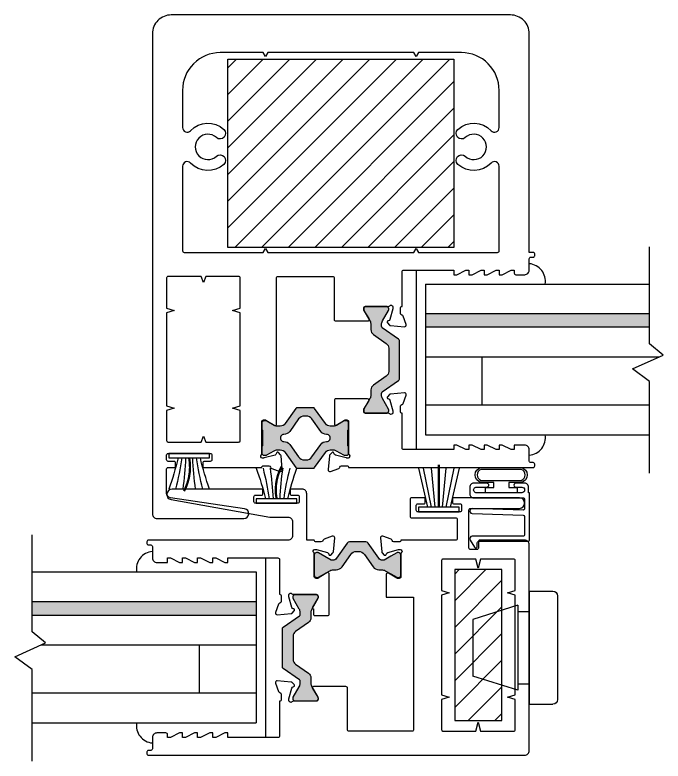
# Model space of a CAD drawing. Extents: x -10.3 to 43.3, y -15.2 to 27.6.
# Drawn here: x 0.402 to 4.701, y -6.838 to -1.892 of the extents above; entities that cross this region are included whole.
import ezdxf

# ---------------------------------------------------------------- set-up
doc = ezdxf.new("R2010")
doc.units = 0
doc.header["$LTSCALE"] = 0.25
doc.header["$MEASUREMENT"] = 0
doc.layers.get('0').update_dxf_attribs({"linetype": 'CONTINUOUS'})
for name, color, linetype in [('GLASS-VINYL', 7, 'CONTINUOUS'), ('I-STRUT', 7, 'CONTINUOUS'), ('MISC', 7, 'CONTINUOUS'), ('SASH', 5, 'CONTINUOUS'), ('SEAL', 7, 'CONTINUOUS'), ('VENT', 5, 'CONTINUOUS')]:
    doc.layers.add(name, color=color, linetype=linetype)
doc.styles.get("Standard").update_dxf_attribs({"font": 'simplex.shx'})

# ---------------------------------------------------------------- blocks, each defined once
blk = doc.blocks.new('25064-18mmX6mm-I-STRUT')
at = {"layer": 'I-STRUT'}
h = blk.add_hatch(color=256, dxfattribs=at)
h.dxf.hatch_style = 1
h.paths.add_polyline_path([(-0.2205, 0.3535, 0.57735), (-0.2341, 0.3299), (-0.1953, 0.2566, -0.131652), (-0.189, 0.233), (-0.189, 0.1993, 0.244698), (-0.1722, 0.167), (-0.0877, 0.1078, -0.244698), (-0.0709, 0.0756), (-0.0709, -0.0773, -0.244698), (-0.0877, -0.1095), (-0.1722, -0.1687, 0.244698), (-0.189, -0.201), (-0.189, -0.2347, -0.131652), (-0.1953, -0.2583), (-0.2352, -0.3274, 0.245227), (-0.2355, -0.3346, 0.507805), (-0.2205, -0.3552), (-0.0866, -0.3552, 0.57735), (-0.073, -0.3316), (-0.1118, -0.2583, -0.131652), (-0.1181, -0.2347), (-0.1181, -0.2235, -0.244698), (-0.1131, -0.2139), (-0.005, -0.1382, 0.244698), (0, -0.1285), (0, -0.1268), (0, 0.1268, 0.244698), (-0.005, 0.1365), (-0.1131, 0.2122, -0.244698), (-0.1181, 0.2218), (-0.1181, 0.233, -0.131652), (-0.1118, 0.2566), (-0.0719, 0.3257, 0.245227), (-0.0716, 0.3329, 0.507805), (-0.0866, 0.3535)])
blk.add_lwpolyline([(0, -0.1299), (0, -0.1268), (0, 0.1268, 0.244698), (-0.005, 0.1365), (-0.1131, 0.2122, -0.244698), (-0.1181, 0.2218), (-0.1181, 0.233, -0.131652), (-0.1118, 0.2566), (-0.0719, 0.3257, 0.131652), (-0.0709, 0.3296), (-0.0709, 0.3377, 0.414214), (-0.0866, 0.3535), (-0.2205, 0.3535, 0.414214), (-0.2362, 0.3377), (-0.2362, 0.3296, 0.131652), (-0.2352, 0.3257), (-0.1953, 0.2566, -0.131652), (-0.189, 0.233), (-0.189, 0.1993, 0.244698), (-0.1722, 0.167), (-0.0877, 0.1078, -0.244698), (-0.0709, 0.0756), (-0.0709, -0.0773, -0.244698), (-0.0877, -0.1095), (-0.1722, -0.1687, 0.244698), (-0.189, -0.201), (-0.189, -0.2347, -0.131652), (-0.1953, -0.2583), (-0.2352, -0.3274, 0.131652), (-0.2362, -0.3313), (-0.2362, -0.3394, 0.414214), (-0.2205, -0.3552), (-0.0866, -0.3552, 0.414214), (-0.0709, -0.3394), (-0.0709, -0.3313, 0.131652), (-0.0719, -0.3274), (-0.1118, -0.2583, -0.131652), (-0.1181, -0.2347), (-0.1181, -0.2235, -0.244698), (-0.1131, -0.2139), (-0.005, -0.1382, 0.244698), (0, -0.1285)], format="xyb", dxfattribs=at)
blk = doc.blocks.new('25065-14.6mmX10.2mm-I-STRUT')
at = {"layer": 'I-STRUT'}
h = blk.add_hatch(color=256, dxfattribs=at)
h.dxf.hatch_style = 1
h.paths.add_polyline_path([(-0.2213, 0.1958, 0.242889), (-0.2309, 0.2008), (-0.2835, 0.2008), (-0.336, 0.2008, 0.242889), (-0.3456, 0.1958), (-0.417, 0.0953, -0.242889), (-0.4491, 0.0787), (-0.4697, 0.0787, -0.131652), (-0.4893, 0.084), (-0.5378, 0.112, 0.317667), (-0.5514, 0.1108, 0.6401), (-0.5709, 0.1018), (-0.5709, 0.0591, 0.236068), (-0.5669, 0.0512), (-0.5669, -0.0512, 0.236068), (-0.5709, -0.0591), (-0.5709, -0.1018, 0.6401), (-0.5514, -0.1108, 0.317667), (-0.5378, -0.112), (-0.4893, -0.084, -0.131652), (-0.4697, -0.0787), (-0.4491, -0.0787, -0.242889), (-0.417, -0.0953), (-0.3456, -0.1958, 0.242889), (-0.336, -0.2008), (-0.2835, -0.2008), (-0.2309, -0.2008, 0.242889), (-0.2213, -0.1958), (-0.1499, -0.0953, -0.242889), (-0.1178, -0.0787), (-0.0973, -0.0787, -0.131652), (-0.0776, -0.084), (-0.0291, -0.112, 0.317667), (-0.0155, -0.1108, 0.6401), (0.0039, -0.1018), (0.0039, -0.0591, 0.236068), (0, -0.0512), (0, 0.0512, 0.236068), (0.0039, 0.0591), (0.0039, 0.1018, 0.6401), (-0.0155, 0.1108, 0.317667), (-0.0291, 0.112), (-0.0776, 0.084, -0.131652), (-0.0973, 0.0787), (-0.1178, 0.0787, -0.242889), (-0.1499, 0.0953)])
h.paths.add_polyline_path([(-0.1807, 0.0438, 0.244669), (-0.1419, 0.0239, -1.006741), (-0.1419, -0.0234, 0.244669), (-0.1807, -0.0432), (-0.2392, -0.1255, -0.242889), (-0.2777, -0.1454), (-0.2835, -0.1454), (-0.2892, -0.1454, -0.242889), (-0.3277, -0.1255), (-0.3862, -0.0432, 0.244669), (-0.425, -0.0234, -1.006741), (-0.425, 0.0239, 0.244669), (-0.3862, 0.0438), (-0.3277, 0.1261, -0.242889), (-0.2892, 0.1459), (-0.2835, 0.1459), (-0.2777, 0.1459, -0.242889), (-0.2392, 0.1261)], flags=16)
for points in [[(-0.5709, -0.0591), (-0.5709, -0.1018, 0.414214), (-0.5591, -0.1136), (-0.5437, -0.1136, 0.131652), (-0.5378, -0.112), (-0.4893, -0.084, -0.131652), (-0.4697, -0.0787), (-0.4491, -0.0787, -0.242889), (-0.417, -0.0953), (-0.3456, -0.1958, 0.242889), (-0.336, -0.2008), (-0.2835, -0.2008), (-0.2309, -0.2008, 0.242889), (-0.2213, -0.1958), (-0.1499, -0.0953, -0.242889), (-0.1178, -0.0787), (-0.0973, -0.0787, -0.131652), (-0.0776, -0.084), (-0.0291, -0.112, 0.131652), (-0.0232, -0.1136), (-0.0079, -0.1136, 0.414214), (0.0039, -0.1018), (0.0039, -0.0591, 0.236068), (0, -0.0512), (0, 0.0512, 0.236068), (0.0039, 0.0591), (0.0039, 0.1018, 0.414214), (-0.0079, 0.1136), (-0.0232, 0.1136, 0.131652), (-0.0291, 0.112), (-0.0776, 0.084, -0.131652), (-0.0973, 0.0787), (-0.1178, 0.0787, -0.242889), (-0.1499, 0.0953), (-0.2213, 0.1958, 0.242889), (-0.2309, 0.2008), (-0.2835, 0.2008), (-0.336, 0.2008, 0.242889), (-0.3456, 0.1958), (-0.417, 0.0953, -0.242889), (-0.4491, 0.0787), (-0.4697, 0.0787, -0.131652), (-0.4893, 0.084), (-0.5378, 0.112, 0.131652), (-0.5437, 0.1136), (-0.5591, 0.1136, 0.414214), (-0.5709, 0.1018), (-0.5709, 0.0591, 0.236068), (-0.5669, 0.0512), (-0.5669, -0.0512, 0.236068)], [(-0.425, -0.0234, -0.244669), (-0.3862, -0.0432), (-0.3277, -0.1255, 0.242889), (-0.2892, -0.1454), (-0.2835, -0.1454), (-0.2777, -0.1454, 0.242889), (-0.2392, -0.1255), (-0.1807, -0.0432, -0.244669), (-0.1419, -0.0234, 1.006741), (-0.1419, 0.0239, -0.244669), (-0.1807, 0.0438), (-0.2392, 0.1261, 0.242889), (-0.2777, 0.1459), (-0.2835, 0.1459), (-0.2892, 0.1459, 0.242889), (-0.3277, 0.1261), (-0.3862, 0.0438, -0.244669), (-0.425, 0.0239, 1.006741)]]:
    blk.add_lwpolyline(points, format="xyb", close=True, dxfattribs=at)
blk = doc.blocks.new('3727-2-THERMAL-SLIDING-INTERLOCKER')
at = {"layer": 'VENT'}
blk.add_lwpolyline([(1.1809, -0.5704), (1.2355, -0.5505, 0.263725), (1.2429, -0.5418, -0.359508), (1.2543, -0.5324), (1.2892, -0.5324, -0.414214), (1.3008, -0.544), (2.5254, -0.544, 0.414214), (2.5354, -0.534), (2.5354, -0.522, 0.414214), (2.5254, -0.512), (2.5094, -0.512, -0.414214), (2.4994, -0.502), (2.4994, -0.426, 0.414214), (2.4694, -0.396), (2.3994, -0.396), (2.3994, -0.426), (2.3794, -0.426), (2.3194, -0.396), (2.2994, -0.396), (2.2994, -0.426), (2.2794, -0.426), (2.2194, -0.396), (2.1994, -0.396), (2.1994, -0.426), (2.1794, -0.426), (2.1194, -0.396), (2.0994, -0.396), (2.0994, -0.426), (2.0794, -0.426), (2.0194, -0.396), (1.9994, -0.396), (1.9994, -0.426), (1.6664, -0.426, -0.414214), (1.6564, -0.416), (1.6564, -0.1849, -0.414214), (1.6448, -0.1732), (1.6448, -0.1384, -0.359508), (1.6542, -0.127, 0.263725), (1.6629, -0.1195), (1.6828, -0.065), (1.6828, -0.0649, 0.548619), (1.6709, -0.0493), (1.5793, -0.0574, 0.176327), (1.5721, -0.0607), (1.558, -0.0748, 0.57735), (1.5615, -0.0878), (1.5658, -0.0889, -0.267949), (1.5741, -0.0972), (1.5934, -0.1694, -0.065543), (1.5938, -0.1724), (1.5938, -0.181, -0.6885), (1.5735, -0.1887, 0.213422), (1.5649, -0.1849), (1.4124, -0.1849, -0.414214), (1.4008, -0.1732), (1.4008, -0.1647, -0.137872), (1.4025, -0.1586), (1.4357, -0.1042, 0.585524), (1.4272, -0.089), (1.2164, -0.089, 0.414214), (1.2064, -0.099), (1.2064, -0.254, 0.585524), (1.2216, -0.2626), (1.2746, -0.2303, -0.137872), (1.2806, -0.2286), (1.2892, -0.2286, -0.414214), (1.3008, -0.2402), (1.3008, -0.4524, 0.213422), (1.3047, -0.4611, -0.6885), (1.2969, -0.4814), (1.2883, -0.4814, -0.065543), (1.2853, -0.481), (1.2131, -0.4616, -0.267949), (1.2049, -0.4534), (1.2037, -0.449, 0.57735), (1.1907, -0.4456), (1.1767, -0.4597, 0.176327), (1.1733, -0.4669), (1.1653, -0.5585, 0.548619), (1.1808, -0.5704)], format="xyb", close=True, dxfattribs=at)
blk = doc.blocks.new('3731-HP-THERMAL-INTERLOCKER')
at = {"layer": 'VENT'}
for points in [[(0.7135, 0.713), (0.6875, 0.713), (0.6875, 2.162, 0.414214), (0.5625, 2.287), (-1.6875, 2.287, 0.414214), (-1.8125, 2.162), (-1.8125, -1.021, 0.414214), (-1.7825, -1.051), (-1.2054, -1.051, 0.928445), (-1.2007, -0.9874), (-1.6929, -0.9138, -0.3714), (-1.7185, -0.8841), (-1.7185, -0.723, -0.414214), (-1.7085, -0.713), (-1.6685, -0.713, 0.414214), (-1.6585, -0.703), (-1.6585, -0.683, 0.414214), (-1.6685, -0.673), (-1.7085, -0.673, -0.414214), (-1.7185, -0.663), (-1.7185, -0.63, -0.414214), (-1.7085, -0.62), (-1.4285, -0.62, -0.414214), (-1.4185, -0.63), (-1.4185, -0.663, -0.414214), (-1.4285, -0.673), (-1.4685, -0.673, 0.414214), (-1.4785, -0.683), (-1.4785, -0.703, 0.414214), (-1.4685, -0.713), (-1.0865, -0.713, -0.414214), (-1.0749, -0.7014), (-1.04, -0.7014, -0.359508), (-1.0286, -0.7108, 0.263725), (-1.0212, -0.7195), (-0.9666, -0.7394), (-0.9665, -0.7394, 0.548619), (-0.951, -0.7275), (-0.959, -0.6359, 0.176327), (-0.9624, -0.6287), (-0.9764, -0.6146, 0.57735), (-0.9894, -0.618), (-0.9906, -0.6224, -0.267949), (-0.9988, -0.6306), (-1.071, -0.65, -0.065543), (-1.074, -0.6504), (-1.0826, -0.6504, -0.6885), (-1.0904, -0.6301, 0.213422), (-1.0865, -0.6214), (-1.0865, -0.4092, -0.414214), (-1.0749, -0.3976), (-1.0663, -0.3976, -0.137872), (-1.0603, -0.3993), (-1.0015, -0.4352, 0.585524), (-0.9897, -0.4286), (-0.9897, 0.543, -0.414214), (-0.9797, 0.553), (-0.6165, 0.553, -0.414214), (-0.6065, 0.543), (-0.6065, 0.2682, 0.414214), (-0.5965, 0.2582), (-0.3842, 0.2582, 0.585524), (-0.3756, 0.2734), (-0.4094, 0.3288, -0.137872), (-0.4111, 0.3348), (-0.4111, 0.3434, -0.414214), (-0.3995, 0.355), (-0.2471, 0.355, 0.213422), (-0.2384, 0.3589, -0.6885), (-0.2181, 0.3511), (-0.2181, 0.3425, -0.065543), (-0.2185, 0.3395), (-0.2379, 0.2673, -0.267949), (-0.2461, 0.2591), (-0.2505, 0.2579, 0.57735), (-0.2539, 0.2449), (-0.2398, 0.2309, 0.176327), (-0.2326, 0.2275), (-0.141, 0.2195, 0.548619), (-0.1291, 0.235), (-0.1291, 0.2351), (-0.149, 0.2897, 0.263725), (-0.1577, 0.2971, -0.359508), (-0.1671, 0.3085), (-0.1671, 0.3434, -0.414214), (-0.1555, 0.355), (-0.1555, 0.585, -0.414214), (-0.1455, 0.595), (0.1875, 0.595), (0.1875, 0.565), (0.2075, 0.565), (0.2675, 0.595), (0.2875, 0.595), (0.2875, 0.565), (0.3075, 0.565), (0.3675, 0.595), (0.3875, 0.595), (0.3875, 0.565), (0.4075, 0.565), (0.4675, 0.595), (0.4875, 0.595), (0.4875, 0.565), (0.5075, 0.565), (0.5675, 0.595), (0.5875, 0.595), (0.5875, 0.575, 0.414214), (0.5975, 0.565), (0.6575, 0.565, 0.414214), (0.6875, 0.595), (0.6875, 0.671, -0.414214), (0.6975, 0.681), (0.7135, 0.681, 0.414214), (0.7235, 0.691), (0.7235, 0.703, 0.414214)], [(-1.3879, 1.4741, 2.265582), (-1.3879, 1.3499, -1), (-1.3387, 1.296, -0.409861), (-1.5589, 1.3045, 0.679468), (-1.6125, 1.2833), (-1.6125, 0.723, 0.414214), (-1.6025, 0.713), (-1.078, 0.713), (-1.0625, 0.738), (-1.047, 0.713), (-0.078, 0.713), (-0.0625, 0.738), (-0.047, 0.713), (0.4775, 0.713, 0.414214), (0.4875, 0.723), (0.4875, 1.2833, 0.679468), (0.4339, 1.3045, -0.409861), (0.2137, 1.296, -1), (0.2629, 1.3499, 2.265582), (0.2629, 1.4741, -1), (0.2137, 1.528, -0.409861), (0.4339, 1.5195, 0.679468), (0.4875, 1.5407), (0.4875, 1.787, 0.414214), (0.2375, 2.037), (-0.047, 2.037), (-0.0625, 2.012), (-0.078, 2.037), (-1.047, 2.037), (-1.0625, 2.012), (-1.078, 2.037), (-1.3625, 2.037, 0.414214), (-1.6125, 1.787), (-1.6125, 1.5407, 0.679468), (-1.5589, 1.5195, -0.409861), (-1.3387, 1.528, -1)], [(-1.7185, 0.3435), (-1.668, 0.328), (-1.7185, 0.3125), (-1.7185, -0.3045), (-1.668, -0.32), (-1.7185, -0.3355), (-1.7185, -0.535, 0.414214), (-1.7085, -0.545), (-1.4898, -0.545), (-1.4743, -0.505), (-1.4588, -0.545), (-1.2405, -0.545, 0.414214), (-1.2305, -0.535), (-1.2305, -0.3356), (-1.281, -0.3203), (-1.2305, -0.305), (-1.2305, 0.313), (-1.281, 0.3283), (-1.2305, 0.3436), (-1.2305, 0.543, 0.414214), (-1.2405, 0.553), (-1.4588, 0.553), (-1.4743, 0.513), (-1.4898, 0.553), (-1.7085, 0.553, 0.414214), (-1.7185, 0.543)]]:
    blk.add_lwpolyline(points, format="xyb", close=True, dxfattribs=at)
blk = doc.blocks.new('*U36')
for centre, radius, start, end in [((-0.4038, 1.9325), 1.9083, 283.1392, 289.6208), ((-0.2616, 2.0874), 2.0588, 278.1427, 284.0155), ((-0.0519, 2.0232), 2.0013, 272.3452, 278.2997), ((-0.0519, -2.0232), 2.0013, 81.7003, 87.6548), ((-0.2616, -2.0874), 2.0588, 75.9845, 81.8573), ((-0.4038, -1.9325), 1.9083, 70.3792, 76.8608)]:
    blk.add_arc(centre, radius, start, end)
at = {"layer": 'SEAL'}
blk.add_lwpolyline([(0, -0.135), (0, 0.135), (0.03, 0.135), (0.03, -0.135)], close=True, dxfattribs=at)
at = {"layer": 'SEAL', "const_width": 0.015}
blk.add_lwpolyline([(0.03, 0, 0.167343), (0.2501, 0.0342)], format="xyb", dxfattribs=at)
at = {"flags": 9}
for tag, p in [('MANUFACTURER_PART_#', (0, -0.1988)), ('FLEETWOOD_PART_#', (-0.0006, -0.2487))]:
    blk.add_attdef(tag, p, '', height=0.0312, dxfattribs=at)
blk = doc.blocks.new('*U38')
for name, p in [('3731-HP-THERMAL-INTERLOCKER', (0, 0)), ('25064-18mmX6mm-I-STRUT', (-0.1743, 0.0015)), ('3727-2-THERMAL-SLIDING-INTERLOCKER', (-1.8119, -0.169)), ('25065-14.6mmX10.2mm-I-STRUT', (-0.5151, -0.5178))]:
    blk.add_blockref(name, p)
at = {"layer": 'SEAL', "xscale": -1, "rotation": 90}
blk.add_blockref('*U36', (-1.5685, -0.62), dxfattribs=at)
blk = doc.blocks.new('3728-1-FIXED-INTERLOCKER')
at = {"layer": 'VENT', "linetype": 'Continuous'}
blk.add_lwpolyline([(-0.9169, 0.7195), (-0.9715, 0.7394), (-0.9715, 0.7394, 0.548619), (-0.9871, 0.7275), (-0.9791, 0.6359, 0.176327), (-0.9757, 0.6287), (-0.9616, 0.6146, 0.57735), (-0.9487, 0.618), (-0.9475, 0.6224, -0.267949), (-0.9393, 0.6306), (-0.8671, 0.65, -0.065543), (-0.8641, 0.6504), (-0.8555, 0.6504, -0.6885), (-0.8477, 0.6301, 0.213422), (-0.8516, 0.6214), (-0.8516, 0.471, -0.414214), (-0.8632, 0.4594), (-0.8718, 0.4594, -0.137872), (-0.8778, 0.4611), (-0.9332, 0.4949, 0.585524), (-0.9484, 0.4864), (-0.9484, 0.3344), (-0.7674, 0.3344), (-0.7674, -0.543, -0.414214), (-0.7774, -0.553), (-1.196, -0.553, -0.414214), (-1.206, -0.543), (-1.206, -0.268, 0.414214), (-1.216, -0.258), (-1.4324, -0.258, 0.585524), (-1.439, -0.2698), (-1.4031, -0.3286, -0.137872), (-1.4014, -0.3346), (-1.4014, -0.3432, -0.414214), (-1.413, -0.3548), (-1.5654, -0.3548, 0.213422), (-1.5741, -0.3587, -0.6885), (-1.5944, -0.3509), (-1.5944, -0.3423, -0.065543), (-1.594, -0.3393), (-1.5746, -0.2671, -0.267949), (-1.5664, -0.2589), (-1.562, -0.2577, 0.57735), (-1.5586, -0.2447), (-1.5727, -0.2307, 0.176327), (-1.5799, -0.2273), (-1.6715, -0.2193, 0.548619), (-1.6834, -0.2348), (-1.6834, -0.2349), (-1.6635, -0.2895, 0.263725), (-1.6548, -0.2969, -0.359508), (-1.6454, -0.3083), (-1.6454, -0.3432, -0.414214), (-1.657, -0.3548), (-1.657, -0.585, -0.414214), (-1.667, -0.595), (-2, -0.595), (-2, -0.565), (-2.02, -0.565), (-2.08, -0.595), (-2.1, -0.595), (-2.1, -0.565), (-2.12, -0.565), (-2.18, -0.595), (-2.2, -0.595), (-2.2, -0.565), (-2.22, -0.565), (-2.28, -0.595), (-2.3, -0.595), (-2.3, -0.565), (-2.32, -0.565), (-2.38, -0.595), (-2.4, -0.595), (-2.4, -0.575, 0.414214), (-2.41, -0.565), (-2.47, -0.565, 0.414214), (-2.5, -0.595), (-2.5, -0.671, -0.414214), (-2.51, -0.681), (-2.526, -0.681, 0.414214), (-2.536, -0.691), (-2.536, -0.703, 0.414214), (-2.526, -0.713), (-0.03, -0.713, 0.414214), (0, -0.683), (0, 0.683, 0.414214), (-0.03, 0.713), (-0.328, 0.713, 0.414214), (-0.338, 0.703), (-0.338, 0.661, -0.414214), (-0.348, 0.651), (-0.39, 0.651, -0.414214), (-0.4, 0.661), (-0.4, 0.914, -0.414214), (-0.39, 0.924), (-0.066, 0.924, 1), (-0.066, 0.994), (-0.5, 0.994, 0.414214), (-0.51, 0.984), (-0.51, 0.964, 0.414214), (-0.5, 0.954), (-0.46, 0.954, -0.414214), (-0.45, 0.944), (-0.45, 0.911, -0.414214), (-0.46, 0.901), (-0.74, 0.901, -0.414214), (-0.75, 0.911), (-0.75, 0.944, -0.414214), (-0.74, 0.954), (-0.7, 0.954, 0.414214), (-0.69, 0.964), (-0.69, 0.984, 0.414214), (-0.7, 0.994), (-0.78, 0.994, 0.414214), (-0.79, 0.984), (-0.79, 0.871, 0.414214), (-0.78, 0.861), (-0.488, 0.861, -0.414214), (-0.478, 0.851), (-0.478, 0.723, -0.414214), (-0.488, 0.713), (-0.8516, 0.713, -0.414214), (-0.8632, 0.7014), (-0.8981, 0.7014, -0.359508), (-0.9095, 0.7108, 0.263725), (-0.9169, 0.7195), (-0.9715, 0.7394), (-0.9715, 0.7394, 0.548619), (-0.9871, 0.7275), (-0.9791, 0.6359)], format="xyb", dxfattribs=at)
blk.add_lwpolyline([(-0.094, -0.3435), (-0.1445, -0.328), (-0.094, -0.3125), (-0.094, 0.3475), (-0.1445, 0.363), (-0.094, 0.3785), (-0.094, 0.578, 0.414214), (-0.104, 0.588), (-0.3227, 0.588), (-0.3382, 0.528), (-0.3537, 0.588), (-0.572, 0.588, 0.414214), (-0.582, 0.578), (-0.582, 0.3786), (-0.5315, 0.3633), (-0.582, 0.348), (-0.582, -0.313), (-0.5315, -0.3283), (-0.582, -0.3436), (-0.582, -0.543, 0.414214), (-0.572, -0.553), (-0.3537, -0.553), (-0.3382, -0.493), (-0.3227, -0.553), (-0.104, -0.553, 0.414214), (-0.094, -0.543)], format="xyb", close=True, dxfattribs=at)
blk = doc.blocks.new('3728-2-FIXED-INTERLOCKER')
at = {"layer": 'VENT', "linetype": 'Continuous'}
blk.add_lwpolyline([(-1.8264, 1.001, -0.414214), (-1.8164, 1.011), (-1.7764, 1.011, 0.414214), (-1.7664, 1.021), (-1.7664, 1.041, 0.414214), (-1.7764, 1.051), (-2.3695, 1.051, 0.916331), (-2.3756, 0.9815), (-1.7204, 0.866), (-1.6004, 0.866, -0.414214), (-1.5704, 0.836), (-1.5704, 0.743, -0.414214), (-1.6004, 0.713), (-2.526, 0.713, 0.414214), (-2.536, 0.703), (-2.536, 0.691, 0.414214), (-2.526, 0.681), (-2.51, 0.681, -0.414214), (-2.5, 0.671), (-2.5, 0.595, 0.414214), (-2.47, 0.565), (-2.4, 0.565), (-2.4, 0.595), (-2.38, 0.595), (-2.32, 0.565), (-2.3, 0.565), (-2.3, 0.595), (-2.28, 0.595), (-2.22, 0.565), (-2.2, 0.565), (-2.2, 0.595), (-2.18, 0.595), (-2.12, 0.565), (-2.1, 0.565), (-2.1, 0.595), (-2.08, 0.595), (-2.02, 0.565), (-2, 0.565), (-2, 0.595), (-1.667, 0.595, -0.414214), (-1.657, 0.585), (-1.657, 0.3539, -0.414214), (-1.6454, 0.3422), (-1.6454, 0.3074, -0.359508), (-1.6548, 0.296, 0.263725), (-1.6635, 0.2885), (-1.6834, 0.234), (-1.6834, 0.2339, 0.548619), (-1.6715, 0.2183), (-1.5799, 0.2264, 0.176327), (-1.5727, 0.2297), (-1.5586, 0.2438, 0.57735), (-1.562, 0.2568), (-1.5664, 0.2579, -0.267949), (-1.5746, 0.2662), (-1.594, 0.3384, -0.065543), (-1.5944, 0.3414), (-1.5944, 0.35, -0.6885), (-1.5741, 0.3577, 0.213422), (-1.5654, 0.3539), (-1.413, 0.3539, -0.414214), (-1.4014, 0.3422), (-1.4014, 0.3337, -0.137872), (-1.4031, 0.3276), (-1.439, 0.2688, 0.585524), (-1.4324, 0.257), (-1.4324, 0.223, 0.414214), (-1.4224, 0.213), (-1.337, 0.213, 0.414214), (-1.327, 0.223), (-1.327, 0.4879, 0.585524), (-1.3422, 0.4964), (-1.4001, 0.4611, -0.137872), (-1.4062, 0.4594), (-1.4148, 0.4594, -0.414214), (-1.4264, 0.471), (-1.4264, 0.6214, 0.213422), (-1.4303, 0.6301, -0.6885), (-1.4225, 0.6504), (-1.4139, 0.6504, -0.065543), (-1.4109, 0.65), (-1.3387, 0.6306, -0.267949), (-1.3305, 0.6224), (-1.3293, 0.618, 0.57735), (-1.3163, 0.6146), (-1.3022, 0.6287, 0.176327), (-1.2989, 0.6359), (-1.2909, 0.7275, 0.548619), (-1.3064, 0.7394), (-1.3065, 0.7394), (-1.3611, 0.7195, 0.263725), (-1.3685, 0.7108, -0.359508), (-1.3799, 0.7014), (-1.4148, 0.7014, -0.414214), (-1.4264, 0.713), (-1.4764, 0.713), (-1.4764, 0.7587), (-1.4764, 1.021, 0.414214), (-1.5064, 1.051), (-1.5764, 1.051, 0.414214), (-1.5864, 1.041), (-1.5864, 1.021, 0.414214), (-1.5764, 1.011), (-1.5364, 1.011, -0.414214), (-1.5264, 1.001), (-1.5264, 0.968, -0.414214), (-1.5364, 0.958), (-1.8164, 0.958, -0.414214), (-1.8264, 0.968)], format="xyb", close=True, dxfattribs=at)
blk = doc.blocks.new('25066-14.6mmX6mm-I-STRUT')
at = {"layer": 'I-STRUT'}
h = blk.add_hatch(color=256, dxfattribs=at)
h.dxf.hatch_style = 1
h.paths.add_polyline_path([(-0.0068, -0.063), (0, -0.063), (0.0068, -0.063, -0.244698), (0.0455, -0.0831), (0.1027, -0.1649, 0.304221), (0.1509, -0.1859, -0.181711), (0.1837, -0.1914), (0.2205, -0.2126), (0.2596, -0.2352, 0.245227), (0.2669, -0.2355, 0.507805), (0.2874, -0.2205), (0.2874, -0.2008), (0.2874, -0.1063), (0.2874, -0.0866, 0.57735), (0.2638, -0.073), (0.2205, -0.0945), (0.1728, -0.122), (0.166, -0.122, -0.244698), (0.1402, -0.1086), (0.07, -0.0084, 0.244698), (0.0539, 0), (0, 0), (-0.0539, 0, 0.244698), (-0.07, -0.0084), (-0.1402, -0.1086, -0.244698), (-0.166, -0.122), (-0.1728, -0.122), (-0.2596, -0.0719, 0.245227), (-0.2669, -0.0716, 0.507805), (-0.2874, -0.0866), (-0.2874, -0.1063), (-0.2874, -0.2008), (-0.2874, -0.2205, 0.57735), (-0.2638, -0.2341), (-0.1837, -0.1914, -0.131652), (-0.1601, -0.185), (-0.1414, -0.185, 0.244698), (-0.1027, -0.1649), (-0.0455, -0.0831, -0.244698)])
blk.add_lwpolyline([(-0.2635, -0.0709), (-0.2717, -0.0709, 0.414214), (-0.2874, -0.0866), (-0.2874, -0.1063), (-0.2874, -0.2008), (-0.2874, -0.2205, 0.414214), (-0.2717, -0.2362), (-0.2635, -0.2362, 0.131652), (-0.2596, -0.2352), (-0.1837, -0.1914, -0.131652), (-0.1601, -0.185), (-0.1414, -0.185, 0.244698), (-0.1027, -0.1649), (-0.0455, -0.0831, -0.244698), (-0.0068, -0.063), (0, -0.063), (0.0068, -0.063, -0.244698), (0.0455, -0.0831), (0.1027, -0.1649, 0.244698), (0.1414, -0.185), (0.1601, -0.185, -0.131652), (0.1837, -0.1914), (0.2205, -0.2126), (0.2596, -0.2352, 0.131652), (0.2635, -0.2362), (0.2717, -0.2362, 0.414214), (0.2874, -0.2205), (0.2874, -0.2008), (0.2874, -0.1063), (0.2874, -0.0866, 0.414214), (0.2717, -0.0709), (0.2635, -0.0709, 0.131652), (0.2596, -0.0719), (0.2205, -0.0945), (0.1755, -0.1205, -0.131652), (0.1696, -0.122), (0.166, -0.122, -0.244698), (0.1402, -0.1086), (0.07, -0.0084, 0.244698), (0.0539, 0), (0, 0), (-0.0539, 0, 0.244698), (-0.07, -0.0084), (-0.1402, -0.1086, -0.244698), (-0.166, -0.122), (-0.1696, -0.122, -0.131652), (-0.1755, -0.1205), (-0.2596, -0.0719), (-0.2614, -0.0709), (-0.2635, -0.0709, -0.131652), (-0.2596, -0.0719)], format="xyb", dxfattribs=at)
blk = doc.blocks.new('A$C1D443341')
for p, q in [((0.188, 0.75), (0.031, 0.75)), ((0.188, 0.75), (0.188, 0)), ((0, 0.719), (0, 0.031)), ((0.264, 0.656), (0.562, 0.563)), ((0.264, 0.656), (0.264, 0.094)), ((0.264, 0.615), (0.188, 0.615)), ((0.562, 0.563), (0.562, 0.187)), ((0.264, 0.094), (0.562, 0.187)), ((0.264, 0.135), (0.188, 0.135)), ((0.188, 0), (0.031, 0))]:
    blk.add_line(p, q)
for centre, start, end in [((0.031, 0.719), 90, 180), ((0.031, 0.031), 180, 270)]:
    blk.add_arc(centre, 0.031, start, end)
blk = doc.blocks.new('*U31')
for centre, radius, start, end in [((-0.3932, 1.8385), 1.8144, 283.4872, 290.1344), ((-0.2541, 1.9815), 1.9529, 278.3647, 284.3947), ((-0.0497, 1.9172), 1.8953, 272.4104, 278.5292), ((-0.0497, -1.9172), 1.8953, 81.4708, 87.5896), ((-0.2541, -1.9815), 1.9529, 75.6053, 81.6353), ((-0.3932, -1.8385), 1.8144, 69.8656, 76.5128)]:
    blk.add_arc(centre, radius, start, end)
at = {"layer": 'SEAL'}
blk.add_lwpolyline([(0, -0.135), (0, 0.135), (0.03, 0.135), (0.03, -0.135)], close=True, dxfattribs=at)
at = {"layer": 'SEAL', "const_width": 0.015}
blk.add_lwpolyline([(0.03, 0, 0.171612), (0.2445, 0.0342)], format="xyb", dxfattribs=at)
at = {"flags": 9}
for tag, p in [('MANUFACTURER_PART_#', (0, -0.1988)), ('FLEETWOOD_PART_#', (-0.0006, -0.2487))]:
    blk.add_attdef(tag, p, '', height=0.0312, dxfattribs=at)
blk = doc.blocks.new('19117-Seal')
for p, q in [((0.29, 0.1349), (0.03, 0.0742)), ((0.03, 0.0494), (0.29, 0.1025)), ((0.03, 0.0235), (0.29, 0.0488)), ((0.03, -0.0235), (0.29, -0.0488)), ((0.03, -0.0494), (0.29, -0.1025)), ((0.29, -0.135), (0.03, -0.0742))]:
    blk.add_line(p, q)
at = {"const_width": 0.015}
blk.add_lwpolyline([(0.03, 0), (0.3116, 0)], dxfattribs=at)
at = {"layer": 'SEAL'}
blk.add_lwpolyline([(0, -0.135), (0, 0.135), (0.03, 0.135), (0.03, -0.135)], close=True, dxfattribs=at)
at = {"flags": 9}
for tag, p in [('MANUFACTURER_PART_#', (0, -0.1988)), ('FLEETWOOD_PART_#', (-0.0006, -0.2487))]:
    blk.add_attdef(tag, p, '', height=0.0312, dxfattribs=at)
blk = doc.blocks.new('*U39')
at = {"layer": 'SASH', "color": 7}
for points in [[(1.5212, 1.0268), (1.5212, 1.0618), (1.5762, 1.0618), (1.5762, 1.0963), (1.4943, 1.0963, -0.830739), (1.4943, 1.195), (1.7581, 1.195, -0.830739), (1.7581, 1.0963), (1.6762, 1.0963), (1.6762, 1.0618), (1.7312, 1.0618), (1.7312, 1.0268)], [(1.7581, 1.1817), (1.4943, 1.1817, 0.768484), (1.4943, 1.1096), (1.7581, 1.1096, 0.768484)]]:
    blk.add_lwpolyline(points, format="xyb", close=True, dxfattribs=at)
at = {"layer": 'VENT', "color": 7}
blk.add_lwpolyline([(1.4341, 0.8894), (1.7716, 0.8795, -0.405608), (1.7815, 0.8692), (1.7815, 0.749, -0.414214), (1.7712, 0.7387), (1.434, 0.7387, 0.586161), (1.42, 0.7138), (1.4488, 0.6668, 0.75692), (1.4678, 0.6721), (1.4678, 0.6957, -0.414214), (1.4781, 0.7059), (1.8041, 0.7059, 0.414214), (1.8143, 0.7162), (1.8143, 1.0235, 0.414214), (1.811, 1.0268), (1.8105, 1.0268, -0.414214), (1.8071, 1.0301), (1.8071, 1.0647, 0.414214), (1.7815, 1.0904), (1.723, 1.0904, 1.000001), (1.723, 1.0647), (1.7625, 1.0647, -1), (1.7625, 1.0268), (1.4622, 1.0268, -1.000001), (1.4622, 1.0647), (1.5313, 1.0647, 1), (1.5313, 1.0904), (1.4432, 1.0904, 0.414214), (1.4176, 1.0647), (1.4176, 1.0196, 0.414214), (1.4432, 0.994), (1.7712, 0.994, -0.414214), (1.7815, 0.9837), (1.7815, 0.9225, -0.422884), (1.7709, 0.9123), (1.4347, 0.9222, 1.023375)], format="xyb", close=True, dxfattribs=at)
for name, p in [('3728-2-FIXED-INTERLOCKER', (1.8125, 0)), ('3728-1-FIXED-INTERLOCKER', (1.8125, 0)), ('25066-14.6mmX6mm-I-STRUT', (0.6735, 0.7018))]:
    blk.add_blockref(name, p)
at = {"xscale": -1}
blk.add_blockref('25064-18mmX6mm-I-STRUT', (0.1749, 0), dxfattribs=at)
at = {"layer": 'MISC', "xscale": -1}
blk.add_blockref('A$C1D443341', (2.0005, -0.375), dxfattribs=at)
at = {"layer": 'SEAL', "xscale": -1, "rotation": 270}
for name, p in [('*U31', (0.1361, 0.958)), ('19117-Seal', (1.2125, 0.901))]:
    blk.add_blockref(name, p, dxfattribs=at)
blk = doc.blocks.new('*U64')
at = {"xscale": -1, "rotation": 180}
for name, p in [('*U39', (-0.5625, 0.954)), ('*U38', (0.5625, -0.954))]:
    blk.add_blockref(name, p, dxfattribs=at)

msp = doc.modelspace()

# ---------------------------------------------------------------- hatches: boundary and pattern name
h = msp.add_hatch()
h.set_pattern_fill('ANSI31', color=256, angle=180)
h.set_pattern_definition([(225, (866.19894, 1279.8654), (0.088388348, -0.088388348), [])])
h.paths.add_polyline_path([(1.8135, -3.4347), (1.8135, -2.1847), (3.3135, -2.1847), (3.3135, -3.4347)])
for points in [[(4.6113, -3.8729), (3.126, -3.8729), (3.126, -3.9629), (4.6113, -3.9629)], [(0.5158, -5.7809), (2.0016, -5.7809), (2.0016, -5.8709), (0.5158, -5.8709)]]:
    msp.add_hatch(color=256).paths.add_polyline_path(points)
h = msp.add_hatch()
h.set_pattern_fill('ANSI31', color=256, angle=180)
h.set_pattern_definition([(225, (672.72894, 1239.21928), (0.088388348, -0.088388348), [])])
h.paths.add_polyline_path([(3.3191, -6.5694), (3.6316, -6.5694), (3.6316, -5.5694), (3.3191, -5.5694)])

# ---------------------------------------------------------------- linework, layer by layer
for points in [[(1.8135, -3.4347), (1.8135, -2.1847), (3.3135, -2.1847), (3.3135, -3.4347)], [(3.3191, -6.5694), (3.6316, -6.5694), (3.6316, -5.5694), (3.3191, -5.5694)]]:
    msp.add_lwpolyline(points, close=True)
for centre, start, end in [((3.8042, -3.6572), 350.759, 85.3773), ((3.8042, -4.6945), 274.6227, 9.241), ((1.3229, -5.5652), 94.6227, 189.241), ((1.3229, -6.6025), 170.759, 265.3773)]:
    msp.add_arc(centre, 0.1161, start, end)
at = {"layer": 'GLASS-VINYL', "color": 7}
for p, q in [((3.0635, -3.5839), (3.0635, -4.7739)), ((3.126, -3.6759), (3.126, -4.6759)), ((3.126, -3.6759), (4.6113, -3.6759)), ((4.6113, -3.8729), (3.126, -3.8729)), ((4.6113, -3.9629), (3.126, -3.9629)), ((4.6723, -4.1599), (3.126, -4.1599)), ((3.501, -4.4789), (3.501, -4.1599)), ((4.6113, -4.4789), (3.126, -4.4789)), ((3.126, -4.6759), (4.6113, -4.6759)), ((2.0641, -5.4919), (2.0641, -6.6819)), ((0.5158, -5.5839), (2.0016, -5.5839)), ((2.0016, -5.5839), (2.0016, -6.5839)), ((0.5158, -5.7809), (2.0016, -5.7809)), ((0.5158, -5.8709), (2.0016, -5.8709)), ((0.5768, -6.0679), (2.0016, -6.0679)), ((1.6266, -6.3869), (1.6266, -6.0679)), ((0.5158, -6.3869), (2.0016, -6.3869)), ((0.5158, -6.5839), (2.0016, -6.5839))]:
    msp.add_line(p, q, dxfattribs=at)
at = {"layer": 'GLASS-VINYL'}
for points in [[(4.6113, -4.9304), (4.6113, -4.3228), (4.4971, -4.2385), (4.7009, -4.147), (4.6113, -4.0728), (4.6113, -3.4304)], [(0.5158, -6.8384), (0.5158, -6.2308), (0.4015, -6.1465), (0.6054, -6.055), (0.5158, -5.9808), (0.5158, -5.3384)]]:
    msp.add_lwpolyline(points, dxfattribs=at)

# ---------------------------------------------------------------- block references
at = {"xscale": -1, "rotation": 180}
msp.add_blockref('*U64', (2.5635, -5.1329), dxfattribs=at)

doc.saveas('drawing.dxf')
